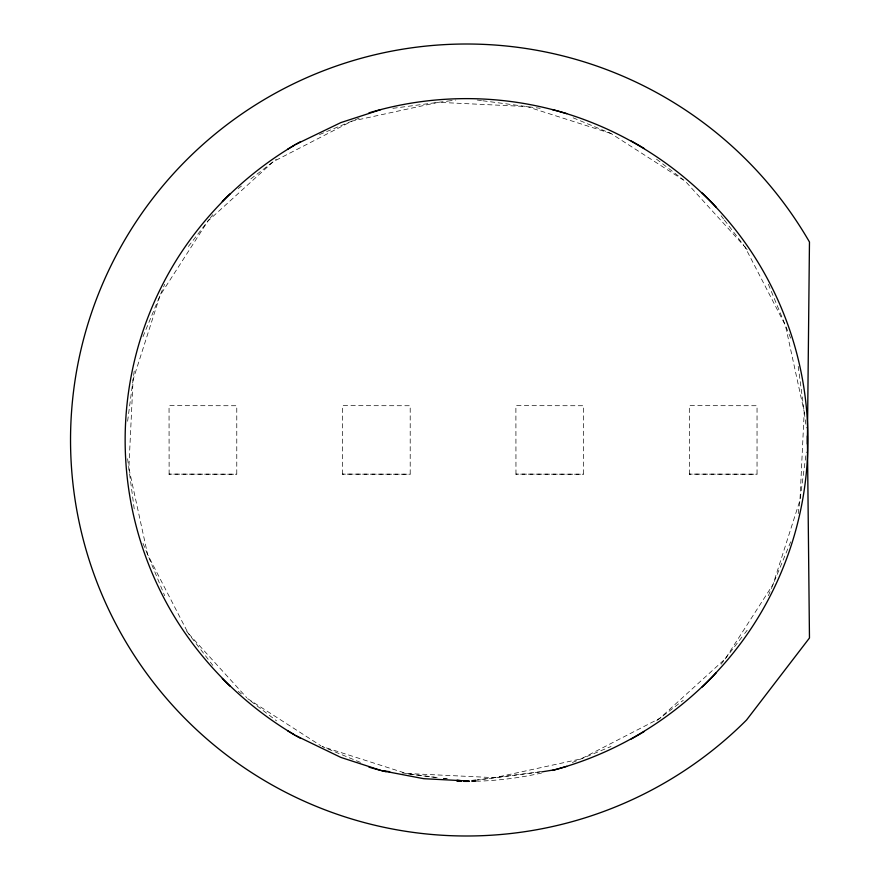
<?xml version="1.0" encoding="UTF-8"?>
<svg xmlns="http://www.w3.org/2000/svg" width="880" height="880" viewBox="0 0 880 880"><rect width="100%" height="100%" fill="white"/><g stroke="black" fill="none" stroke-linecap="round" stroke-linejoin="round"><path stroke-width="0.66" stroke-dasharray="4.4 3.3" d="M127.611 421.256L134.629 367.961M798.215 513.623L806.322 452.045M142.978 336.677L164.681 284.284M768.372 595.716L791.109 540.826M360.437 762.399L322.047 746.493L406.296 773.454L494.648 777.678L581.086 758.89L659.725 718.377L725.186 658.889L773.025 584.485L799.975 500.236L804.199 411.873L785.422 325.435L744.898 246.807L685.41 181.335L611.006 133.507L572.341 117.491M188.408 246.466L209.517 218.966M210.331 217.899L212.806 214.687M721.072 664.246L723.547 661.034M725.186 658.889L743.809 634.623M744.645 633.534L747.142 630.267M238.183 188.595L241.45 186.087M250.844 178.882L276.254 159.379M656.799 720.621L683.287 700.293M319.539 134.541L360.437 117.601M572.352 762.509L611.028 746.493M392.898 108.317L447.502 101.123M447.777 101.09L455.818 100.034M541.497 771.507L477.246 779.966L540.639 772.013M169.125 474.21L169.048 405.658L236.775 405.735L236.775 474.21L169.048 474.133L236.775 474.21M342.54 474.21L342.474 405.658L410.201 405.735L410.201 474.21L342.474 474.133L410.201 474.21M515.966 474.21L515.889 405.658L583.627 405.735L583.627 474.21L515.889 474.133L583.627 474.21M689.381 474.199L689.315 405.658L757.042 405.724L757.042 474.199L689.315 474.133L757.042 474.199M408.584 774.059L436.876 777.634M443.619 778.481L446.314 778.822M477.235 100.034L481.481 100.584M482.834 100.771L540.155 108.317M402.281 772.926L438.416 777.678M443.421 778.338L447.502 778.877M611.006 133.507L526.757 106.546L438.405 102.322L351.967 121.11L273.328 161.623L207.867 221.111L160.028 295.515L133.078 379.764L128.854 468.127L147.631 554.565L188.155 633.193L246.719 697.653M247.643 698.665L320.903 745.767M656.491 159.148L683.276 179.696M238.183 691.405L241.45 693.913M250.855 701.129L276.562 720.852M721.072 215.743L723.536 218.955M724.361 220.033L743.809 245.377M744.645 246.466L747.142 249.733M186.747 631.356L209.517 661.045M210.342 662.112L212.806 665.324M768.372 284.273L791.109 339.163M142.978 543.334L164.681 595.727M798.215 366.366L806.322 427.944M127.611 458.744L134.629 512.039M541.618 773.014A341.374 341.374 0 0 1 477.444 781.209"/><path stroke-width="1.32" d="M807.367 444.081L809.468 242A396 396 0 0 0 239.393 115.621A396 396 0 0 0 163.174 694.54A396 396 0 0 0 746.537 720.016L809.468 638L807.367 435.919M300.575 141.669A341.374 341.374 0 0 0 295.834 144.353C248.457 172.139 207.933 210.815 178.288 257.081A341.374 341.374 0 0 0 178.288 622.919C207.933 669.185 248.457 707.861 295.834 735.647A341.374 341.374 0 0 0 300.575 738.331M295.834 144.353L340.857 122.595L381.634 109.351A341.374 341.374 0 0 1 551.43 109.351L554.884 110.253C636.724 132.308 709.302 185.515 754.765 257.081A341.374 341.374 0 0 1 754.765 622.919C709.302 694.485 636.724 747.692 554.884 769.747L541.992 771.848M295.834 735.647L340.857 757.405L381.634 770.649L423.742 778.69L469.227 781.044M471.922 780.703L475.959 780.186M381.634 770.649L389.719 771.672M457.094 780.186L461.142 780.703M463.837 781.044L466.532 781.374M716.452 672.551A341.374 341.374 0 0 1 702.064 687.104M644.248 731.467A341.374 341.374 0 0 1 631.279 738.991M566.687 766.359A341.374 341.374 0 0 1 552.255 770.44M476.069 781.242A341.374 341.374 0 0 1 471.977 781.341M469.249 781.363A341.374 341.374 0 0 1 463.804 781.363M461.076 781.341A341.374 341.374 0 0 1 456.984 781.242M386.1 771.771A341.374 341.374 0 0 1 383.449 771.111M380.798 770.44A341.374 341.374 0 0 1 368.984 767.151M294.657 734.965A341.374 341.374 0 0 1 287.639 730.752M229.999 686.158A341.374 341.374 0 0 1 222.266 678.491M222.266 201.509A341.374 341.374 0 0 1 229.999 193.842M287.639 149.248A341.374 341.374 0 0 1 294.657 145.035M368.984 112.849A341.374 341.374 0 0 1 380.798 109.56M552.255 109.56A341.374 341.374 0 0 1 566.687 113.641M631.279 141.009A341.374 341.374 0 0 1 644.248 148.533M702.064 192.896A341.374 341.374 0 0 1 716.452 207.449"/></g></svg>
